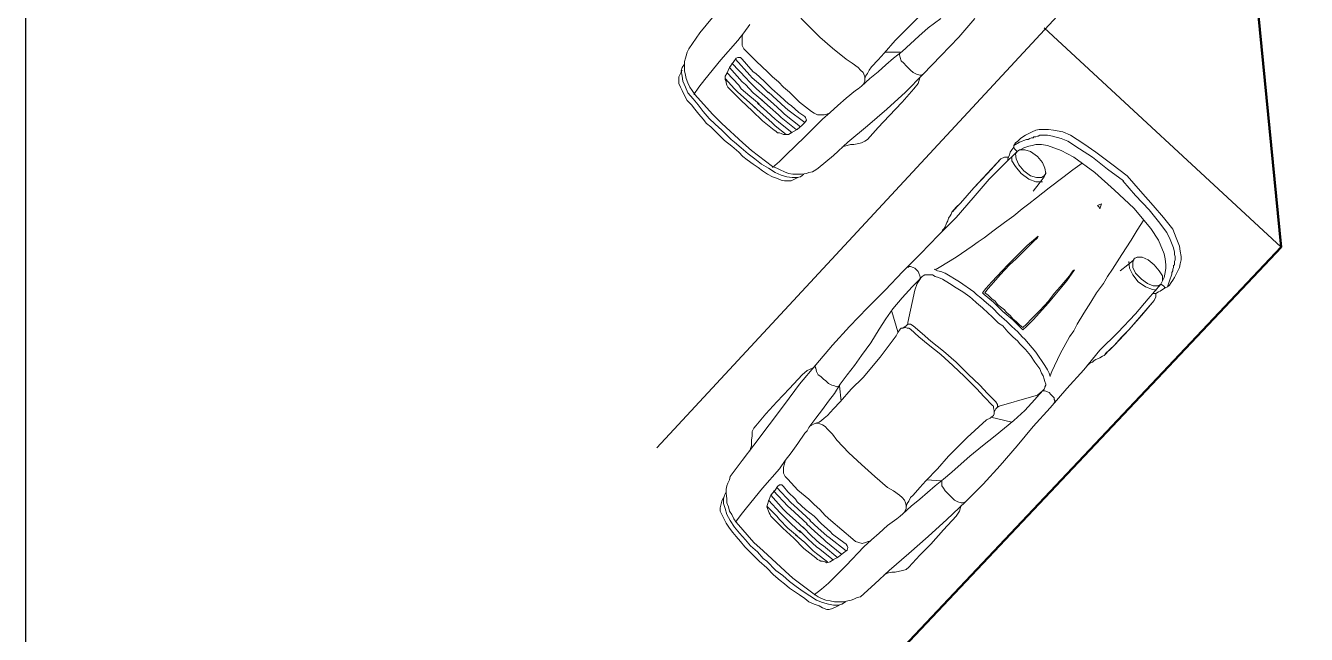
# Model space of a CAD drawing. Header units: metres. Extents: x -24.2 to 51.5, y -28.6 to 30.1.
# Drawn here: x -24.25 to -15.11, y 12.86 to 17.2 of the extents above; entities that cross this region are included whole.
import ezdxf

# ---------------------------------------------------------------- set-up
doc = ezdxf.new("R2010")
doc.units = ezdxf.units.M
for name, color, linetype in [('GF-BLACK', 250, 'Continuous'), ('GF-DARKGRAY', 8, 'Continuous'), ('GF-GRAY', 8, 'Continuous')]:
    doc.layers.add(name, color=color, linetype=linetype)

msp = doc.modelspace()

# ---------------------------------------------------------------- linework, layer by layer
at = {"layer": 'GF-BLACK', "lineweight": 50, "true_color": 0x000000}
for p, q in [((-15.8887, 21.724), (-15.2913, 15.6232)), ((-15.2913, 15.6232), (-18.2542, 12.4852))]:
    msp.add_line(p, q, dxfattribs=at)
at = {"layer": 'GF-BLACK', "lineweight": 25, "true_color": 0x000000}
msp.add_lwpolyline([(11.0973, 30.0877), (-24.2464, 30.0877), (-24.2464, -28.567)], dxfattribs=at)
at = {"layer": 'GF-DARKGRAY', "lineweight": 25, "true_color": 0x767676}
for p, q in [((-19.7447, 14.193), (-15.5869, 18.6705)), ((-15.2913, 15.6232), (-16.9809, 17.1861))]:
    msp.add_line(p, q, dxfattribs=at)
at = {"layer": 'GF-GRAY', "lineweight": 13, "true_color": 0x808080}
for p, q in [((-17.7292, 15.4783), (-17.7593, 15.4602)), ((-18.0671, 15.1645), (-18.0249, 15.0197)), ((-16.9266, 14.7361), (-16.9387, 14.7059)), ((-16.993, 14.5973), (-16.9749, 14.5973)), ((-17.3611, 14.4102), (-17.2102, 14.374))]:
    msp.add_line(p, q, dxfattribs=at)
for points in [[(-18.2602, 16.824), (-18.2542, 16.8421), (-18.2421, 16.8602), (-18.23, 16.8844), (-18.2119, 16.9085), (-18.1637, 16.9568), (-18.1214, 17.005), (-18.043, 17.0956), (-17.9585, 17.18), (-17.8257, 17.3128), (-17.6869, 17.4395), (-17.6628, 17.4576), (-17.6447, 17.4757), (-17.6326, 17.4818), (-17.6326, 17.4938), (-17.6326, 17.5119), (-17.6387, 17.524), (-17.6387, 17.5361), (-17.6507, 17.5481), (-17.705, 17.6085), (-17.7593, 17.6628), (-17.8438, 17.7473), (-17.9283, 17.8318)], [(-18.9421, 17.4033), (-18.918, 17.4154), (-18.8938, 17.4154), (-18.8757, 17.4154), (-18.8576, 17.4033), (-18.8395, 17.3912), (-18.8214, 17.3731), (-18.7852, 17.3369), (-18.755, 17.2947), (-18.6705, 17.2102), (-18.58, 17.1197)], [(-17.4757, 17.2525), (-17.5904, 17.1197), (-17.7171, 16.9869), (-17.8438, 16.8542), (-17.9706, 16.7275), (-18.1033, 16.6068), (-18.2421, 16.4861), (-18.3809, 16.3714), (-18.4835, 16.2749), (-18.5921, 16.1844), (-18.6102, 16.1723), (-18.6343, 16.1602), (-18.6585, 16.1542), (-18.6766, 16.1482), (-18.7128, 16.1421), (-18.743, 16.1421), (-18.7731, 16.1421), (-18.8033, 16.1482), (-18.8335, 16.1602), (-18.8636, 16.1723), (-18.8878, 16.1844), (-18.918, 16.1964), (-19.0688, 16.3111), (-19.1292, 16.3654), (-19.28, 16.5042), (-19.3464, 16.5706), (-19.4731, 16.7094), (-19.4912, 16.7395), (-19.5093, 16.7637), (-19.5214, 16.7938), (-19.5335, 16.824), (-19.5395, 16.8481), (-19.5455, 16.8783), (-19.5455, 16.9145), (-19.5455, 16.9447), (-19.5395, 16.9688), (-19.5335, 16.9869), (-19.5274, 17.0111), (-19.5154, 17.0352), (-19.4369, 17.1499), (-19.3464, 17.2585)], [(-19.4792, 16.7094), (-19.443, 16.7637), (-19.4007, 16.818), (-19.2861, 16.9568), (-19.1654, 17.0956), (-19.1231, 17.1499), (-19.0809, 17.2102)], [(-18.918, 16.1904), (-18.8697, 16.2326), (-18.8214, 16.2809), (-18.6886, 16.4076), (-18.5619, 16.5344), (-18.5076, 16.5826), (-18.4533, 16.6309), (-18.393, 16.6852), (-18.3266, 16.7395), (-18.3085, 16.7516), (-18.2843, 16.7697), (-18.224, 16.824), (-18.1637, 16.8723), (-18.1093, 16.9206), (-18.055, 16.9688), (-17.9947, 17.0171), (-17.9343, 17.0714), (-17.874, 17.1257), (-17.8076, 17.1861), (-17.7171, 17.2525)], [(-19.1292, 17.1438), (-19.1352, 17.1257), (-19.1352, 17.1076), (-19.1352, 17.0835), (-19.1352, 17.0594), (-19.1231, 17.0352), (-19.105, 17.0171), (-19.0326, 16.9447), (-18.9542, 16.8723), (-18.918, 16.8361), (-18.8757, 16.7999)], [(-18.2723, 16.7818), (-18.2602, 16.8059), (-18.2602, 16.8361), (-18.2662, 16.8542), (-18.2723, 16.8662), (-18.2904, 16.8844), (-18.3085, 16.9025), (-18.3507, 16.9326), (-18.393, 16.9628), (-18.4895, 17.0412), (-18.58, 17.1197)], [(-17.8438, 16.8542), (-17.8559, 16.8481), (-17.868, 16.8481), (-17.8921, 16.8542), (-17.9162, 16.8662), (-17.9343, 16.8844), (-17.9464, 16.8964), (-17.9645, 16.9145), (-17.9826, 16.9326), (-18.0007, 16.9507), (-18.0068, 16.9749), (-18.0128, 16.993), (-18.0068, 17.0111), (-18.1154, 17.0111)], [(-19.5455, 16.9266), (-19.5636, 16.9025), (-19.5697, 16.8783), (-19.5636, 16.8421), (-19.5576, 16.8059), (-19.5395, 16.7637), (-19.5214, 16.7214), (-19.4852, 16.6792), (-19.449, 16.6369), (-19.4128, 16.5887), (-19.3705, 16.5404), (-19.3283, 16.4981), (-19.28, 16.4559), (-19.2559, 16.4318), (-19.2378, 16.4137)], [(-18.924, 16.7516), (-18.9783, 16.8059), (-19.0386, 16.8602), (-19.0567, 16.8723), (-19.105, 16.9266), (-19.1352, 16.9628), (-19.1473, 16.9749), (-19.1654, 16.9749), (-19.1774, 16.9688), (-19.1955, 16.9447), (-19.2257, 16.9025), (-19.2438, 16.8602), (-19.2559, 16.8421), (-19.2559, 16.818), (-19.2499, 16.8059), (-19.2499, 16.7938), (-19.2438, 16.7757), (-19.2378, 16.7637), (-19.2257, 16.7516), (-19.2136, 16.7395), (-19.1412, 16.6671), (-19.0628, 16.5947)], [(-18.9904, 16.6671), (-19.0567, 16.7214), (-19.1111, 16.7818), (-19.1352, 16.7999), (-19.2257, 16.9025)], [(-18.9723, 16.6973), (-19.0326, 16.7516), (-19.0869, 16.8059), (-19.105, 16.824), (-19.2076, 16.9326)], [(-18.9481, 16.7214), (-19.0024, 16.7757), (-19.0628, 16.83), (-19.0809, 16.8481), (-19.1835, 16.9628)], [(-19.5636, 16.8844), (-19.5757, 16.8602), (-19.5878, 16.8361), (-19.5878, 16.8119), (-19.5878, 16.7878), (-19.5757, 16.7637), (-19.5636, 16.7395), (-19.5455, 16.7033), (-19.5274, 16.6671), (-19.4973, 16.6369), (-19.4731, 16.6068), (-19.443, 16.5706), (-19.4128, 16.5344), (-19.3886, 16.5042), (-19.3585, 16.48), (-19.3102, 16.4318), (-19.2619, 16.3835)], [(-19.0386, 16.6128), (-19.105, 16.6731), (-19.1654, 16.7275), (-19.1895, 16.7516), (-19.2559, 16.824)], [(-19.0145, 16.643), (-19.0809, 16.6973), (-19.1412, 16.7516), (-19.1593, 16.7757), (-19.2438, 16.8662)], [(-17.868, 16.83), (-17.88, 16.7878), (-17.9102, 16.7516), (-17.9947, 16.655), (-18.0852, 16.5585), (-18.1637, 16.474), (-18.2421, 16.3895), (-18.2602, 16.3775), (-18.2843, 16.3654), (-18.3145, 16.3594), (-18.3387, 16.3533), (-18.3628, 16.3533), (-18.3869, 16.3473), (-18.405, 16.3413), (-18.4231, 16.3352)], [(-18.9481, 16.7275), (-18.8878, 16.6731), (-18.8274, 16.6188), (-18.8093, 16.6007), (-18.6886, 16.5102)], [(-18.924, 16.7516), (-18.8636, 16.6973), (-18.8033, 16.643), (-18.7852, 16.6309), (-18.7309, 16.5826), (-18.6886, 16.5525), (-18.6826, 16.5464)], [(-18.5137, 16.5766), (-18.5318, 16.5706), (-18.5499, 16.5645), (-18.574, 16.5645), (-18.5981, 16.5645), (-18.6223, 16.5766), (-18.6404, 16.5887), (-18.7249, 16.655), (-18.7973, 16.7275), (-18.8395, 16.7637), (-18.8757, 16.7999)], [(-19.0266, 16.649), (-18.9602, 16.5887), (-18.8999, 16.5344), (-18.8757, 16.5163), (-18.7792, 16.4378)], [(-18.9964, 16.6731), (-18.9361, 16.6188), (-18.8757, 16.5645), (-18.8576, 16.5464), (-18.749, 16.4619)], [(-18.9723, 16.6973), (-18.9119, 16.643), (-18.8516, 16.5887), (-18.8335, 16.5706), (-18.7188, 16.48)], [(-18.6886, 16.5102), (-18.7068, 16.4921), (-18.743, 16.4619), (-18.7852, 16.4378), (-18.8033, 16.4257), (-18.8274, 16.4257), (-18.8395, 16.4257), (-18.8576, 16.4318), (-18.8697, 16.4378), (-18.8818, 16.4378), (-18.8938, 16.4499), (-18.9059, 16.4559), (-18.9904, 16.5223), (-19.0628, 16.5947)], [(-19.0507, 16.6249), (-18.9843, 16.5645), (-18.924, 16.5102), (-18.8999, 16.4861), (-18.8214, 16.4257)], [(-18.6886, 16.5102), (-18.6766, 16.5283), (-18.6826, 16.5464)], [(-16.3895, 16.13), (-16.4981, 16.2145), (-16.6128, 16.299), (-16.6973, 16.3594), (-16.7938, 16.4197), (-16.8481, 16.4438), (-16.9145, 16.4559), (-16.9507, 16.4619), (-16.9869, 16.4619), (-17.0171, 16.4619), (-17.0412, 16.4559), (-17.0654, 16.4438), (-17.0895, 16.4318), (-17.1137, 16.4197), (-17.1318, 16.4076), (-17.1499, 16.3956), (-17.168, 16.3775), (-17.1861, 16.3654), (-17.1981, 16.3473)], [(-18.7369, 16.118), (-18.7611, 16.1059), (-18.7852, 16.0938), (-18.8093, 16.0938), (-18.8335, 16.0938), (-18.8576, 16.0999), (-18.8818, 16.1119), (-18.918, 16.124), (-18.9542, 16.1421), (-18.9904, 16.1663), (-19.0205, 16.1904), (-19.0567, 16.2145), (-19.099, 16.2447), (-19.1292, 16.2688), (-19.1593, 16.299), (-19.2076, 16.3413), (-19.2619, 16.3835)], [(-18.6947, 16.1421), (-18.7188, 16.124), (-18.743, 16.118), (-18.7792, 16.118), (-18.8154, 16.124), (-18.8576, 16.1361), (-18.8999, 16.1542), (-18.9481, 16.1844), (-18.9964, 16.2145), (-19.0447, 16.2507), (-19.093, 16.2869), (-19.1412, 16.3292), (-19.1895, 16.3714), (-19.2136, 16.3895), (-19.2378, 16.4137)], [(-16.9749, 16.4197), (-16.9869, 16.4197), (-16.999, 16.4197), (-17.0111, 16.4197), (-17.0231, 16.4137), (-17.0292, 16.4137), (-17.0412, 16.4076), (-17.0533, 16.4076), (-17.0594, 16.4016), (-17.0714, 16.4016), (-17.0835, 16.3956), (-17.0956, 16.3895), (-17.1076, 16.3895), (-17.1559, 16.3714), (-17.1981, 16.3473)], [(-16.4137, 16.0938), (-16.5283, 16.1783), (-16.6369, 16.2628), (-16.7275, 16.3231), (-16.8119, 16.3775), (-16.8602, 16.3956), (-16.9206, 16.4137), (-16.9568, 16.4197), (-16.9749, 16.4197)], [(-16.1482, 15.3576), (-16.2387, 15.2551), (-16.3292, 15.1464), (-16.4559, 15.0137), (-16.5826, 14.887), (-16.6973, 14.7482), (-16.818, 14.6154), (-16.9387, 14.4766), (-17.0594, 14.3439), (-17.174, 14.2051), (-17.2947, 14.0663), (-17.4154, 13.9335), (-17.5421, 13.8068), (-17.6749, 13.6801), (-17.8076, 13.5594), (-17.9464, 13.4387), (-18.0852, 13.318), (-18.1878, 13.2214), (-18.2904, 13.1309), (-18.3145, 13.1249), (-18.3387, 13.1128), (-18.3568, 13.1068), (-18.3809, 13.1008), (-18.4111, 13.0947), (-18.4473, 13.0947), (-18.4774, 13.0947), (-18.5076, 13.1008), (-18.5378, 13.1068), (-18.568, 13.1189), (-18.5921, 13.1309), (-18.6223, 13.149), (-18.7731, 13.2637), (-18.8274, 13.312), (-18.9843, 13.4568), (-19.0507, 13.5171), (-19.1774, 13.662), (-19.1955, 13.6861), (-19.2076, 13.7163), (-19.2257, 13.7404), (-19.2317, 13.7706), (-19.2438, 13.8008), (-19.2438, 13.8309), (-19.2499, 13.8671), (-19.2499, 13.8973), (-19.2438, 13.9214), (-19.2378, 13.9395), (-19.2257, 13.9637), (-19.2197, 13.9878), (-19.1352, 14.1025), (-19.0507, 14.2111), (-18.9421, 14.3559), (-18.8335, 14.5008), (-18.7249, 14.6456), (-18.6102, 14.7844), (-18.4895, 14.9232), (-18.3688, 15.0559), (-18.2421, 15.1887), (-18.1154, 15.3154), (-17.9887, 15.4482), (-17.8619, 15.5749), (-17.7352, 15.7076), (-17.6085, 15.8344), (-17.4878, 15.9732), (-17.3731, 16.1059), (-17.2706, 16.2085), (-17.174, 16.305)], [(-17.2343, 16.2628), (-17.2645, 16.2628), (-17.2887, 16.2507)], [(-17.1981, 16.3352), (-17.2102, 16.3171), (-17.2223, 16.299), (-17.2283, 16.2809), (-17.2343, 16.2628), (-17.2404, 16.2507), (-17.2404, 16.2387)], [(-17.1861, 16.1964), (-17.2102, 16.2387), (-17.2102, 16.2688)], [(-17.1981, 16.3473), (-17.1981, 16.3352), (-17.1921, 16.3231), (-17.174, 16.305)], [(-16.48, 16.0275), (-16.6188, 16.1542), (-16.7697, 16.2628), (-16.8602, 16.3111), (-16.9568, 16.3473), (-16.999, 16.3533), (-17.0412, 16.3533), (-17.0654, 16.3473), (-17.0895, 16.3413), (-17.1257, 16.3292), (-17.174, 16.305)], [(-16.7094, 16.2206), (-16.7757, 16.1723), (-16.8481, 16.118), (-16.9447, 16.0456), (-17.0352, 15.9732), (-17.0895, 15.9309), (-17.1378, 15.8947), (-17.1981, 15.8464), (-17.2645, 15.7982), (-17.3369, 15.7438), (-17.4093, 15.6895), (-17.4516, 15.6594), (-17.4938, 15.6292), (-17.6085, 15.5507), (-17.7292, 15.4783)], [(-17.2887, 16.2507), (-17.4818, 16.0456), (-17.5783, 15.9369), (-17.6387, 15.8706)], [(-17.2887, 16.2507), (-17.3852, 16.1482), (-17.4818, 16.0456), (-17.53, 15.9913), (-17.5783, 15.9369), (-17.6085, 15.9068), (-17.6387, 15.8706)], [(-17.1861, 16.1964), (-17.1438, 16.1482), (-17.0895, 16.1059)], [(-16.993, 16.0878), (-17.0412, 16.0878), (-17.0895, 16.1059)], [(-16.9688, 16.1542), (-16.9749, 16.1361), (-16.9809, 16.124), (-17.0171, 16.0757), (-17.0594, 16.0214)], [(-16.4197, 16.0938), (-16.3292, 15.9913), (-16.2326, 15.8887), (-16.1663, 15.8042), (-16.1059, 15.7257), (-16.0818, 15.6775), (-16.0576, 15.6171), (-16.0516, 15.5869), (-16.0516, 15.5688)], [(-16.3895, 16.13), (-16.293, 16.0214), (-16.2025, 15.9188), (-16.13, 15.8344), (-16.0637, 15.7499), (-16.0395, 15.6895), (-16.0154, 15.6292), (-16.0094, 15.593), (-16.0033, 15.5568), (-16.0033, 15.5326), (-16.0094, 15.5025), (-16.0154, 15.4783), (-16.0275, 15.4542), (-16.0395, 15.4301), (-16.0516, 15.4059), (-16.0637, 15.3878), (-16.0757, 15.3697), (-16.0878, 15.3516), (-16.0999, 15.3395)], [(-16.48, 16.0275), (-16.3413, 15.9007), (-16.2206, 15.7559), (-16.1663, 15.6714), (-16.124, 15.5749), (-16.118, 15.5387), (-16.1119, 15.4964), (-16.1119, 15.4723), (-16.118, 15.4421), (-16.124, 15.4059), (-16.1482, 15.3576)], [(-16.5706, 15.9309), (-16.6007, 15.9188), (-16.5887, 15.9068)], [(-16.5706, 15.9309), (-16.5826, 15.8947), (-16.5887, 15.9068)], [(-17.6266, 15.8766), (-17.6387, 15.8706), (-17.6447, 15.8585), (-17.6507, 15.8464), (-17.6628, 15.8283), (-17.6688, 15.8102), (-17.6749, 15.7982), (-17.6809, 15.7861), (-17.6869, 15.768), (-17.693, 15.7559), (-17.705, 15.7438), (-17.7111, 15.7318)], [(-16.2688, 15.8163), (-16.3171, 15.7438), (-16.3594, 15.6714), (-16.4257, 15.5688), (-16.4921, 15.4663), (-16.5283, 15.412), (-16.5585, 15.3637), (-16.6068, 15.2973), (-16.649, 15.2309), (-16.6973, 15.1525), (-16.7456, 15.074), (-16.7697, 15.0257), (-16.7999, 14.9835), (-16.8662, 14.8628), (-16.9266, 14.7361)], [(-17.0231, 15.7016), (-17.1016, 15.6352), (-17.2404, 15.4964), (-17.355, 15.3757), (-17.3973, 15.3275), (-17.4214, 15.2973), (-17.4154, 15.2913), (-17.4093, 15.2852), (-17.343, 15.2309), (-17.3007, 15.1887), (-17.2766, 15.1645)], [(-17.0231, 15.7016), (-17.0292, 15.6895), (-17.0594, 15.6594), (-17.1318, 15.5869), (-17.18, 15.5387), (-17.2283, 15.4964), (-17.2947, 15.424), (-17.343, 15.3697), (-17.3792, 15.3275), (-17.4033, 15.2973), (-17.3792, 15.2792), (-17.355, 15.2551), (-17.3309, 15.237), (-17.3128, 15.2128), (-17.2826, 15.1887), (-17.2645, 15.1766)], [(-16.3111, 15.5507), (-16.3352, 15.5447), (-16.3413, 15.5326), (-16.3835, 15.4964), (-16.4378, 15.4542)], [(-16.0516, 15.5688), (-16.0456, 15.5568), (-16.0456, 15.5447), (-16.0456, 15.5326), (-16.0516, 15.5206), (-16.0516, 15.5085), (-16.0516, 15.4964), (-16.0576, 15.4904), (-16.0576, 15.4783), (-16.0637, 15.4663), (-16.0637, 15.4542), (-16.0697, 15.4421), (-16.0697, 15.4301), (-16.0878, 15.3818), (-16.0999, 15.3395)], [(-17.9524, 15.4783), (-17.9464, 15.4844), (-17.9343, 15.4844), (-17.9162, 15.4783), (-17.9042, 15.4723), (-17.8921, 15.4602), (-17.88, 15.4482), (-17.874, 15.4361), (-17.868, 15.418), (-17.8619, 15.3999)], [(-17.7654, 15.4663), (-17.7412, 15.4542), (-17.7171, 15.4482), (-17.6869, 15.4361)], [(-16.7637, 15.4602), (-16.818, 15.3818), (-16.9507, 15.2249), (-17.0594, 15.1042), (-17.1076, 15.0559), (-17.1318, 15.0318), (-17.1378, 15.0378), (-17.1438, 15.0438), (-17.2042, 15.1042), (-17.2464, 15.1404), (-17.2766, 15.1645)], [(-16.7637, 15.4602), (-16.7757, 15.4542), (-16.7999, 15.418), (-16.8662, 15.3395), (-16.9085, 15.2913), (-16.9507, 15.237), (-17.0111, 15.1706), (-17.0714, 15.1102), (-17.1076, 15.074), (-17.1318, 15.0499), (-17.1559, 15.068), (-17.18, 15.0921), (-17.2042, 15.1102), (-17.2223, 15.1344), (-17.2525, 15.1585), (-17.2645, 15.1766)], [(-16.3775, 15.5206), (-16.3714, 15.4723), (-16.3473, 15.424), (-16.3111, 15.3757), (-16.2568, 15.3395), (-16.2085, 15.3214), (-16.1783, 15.3154)], [(-19.1835, 13.662), (-19.1412, 13.7163), (-19.105, 13.7646), (-18.9904, 13.9033), (-18.8697, 14.0421), (-18.8274, 14.1025), (-18.7852, 14.1568), (-18.7369, 14.2232), (-18.6886, 14.2956), (-18.6705, 14.3137), (-18.6585, 14.3378), (-18.6102, 14.4042), (-18.5619, 14.4645), (-18.5197, 14.5249), (-18.4774, 14.5792), (-18.4352, 14.6456), (-18.3869, 14.712), (-18.3326, 14.7783), (-18.2843, 14.8507), (-18.218, 14.9413), (-18.1576, 15.0378), (-18.1093, 15.1102), (-18.0611, 15.1826), (-17.9947, 15.2611), (-17.9223, 15.3395), (-17.8861, 15.3757), (-17.8499, 15.412)], [(-17.9887, 15.0438), (-17.9645, 15.062), (-17.9524, 15.074), (-17.9524, 15.0861), (-17.9042, 15.3154), (-17.8861, 15.3637), (-17.8619, 15.3999)], [(-17.8499, 15.412), (-17.8438, 15.418), (-17.8318, 15.424), (-17.8257, 15.424), (-17.8137, 15.424), (-17.7956, 15.424), (-17.7774, 15.424), (-17.7593, 15.412), (-17.7352, 15.4059), (-17.705, 15.3938), (-17.6568, 15.3637), (-17.6085, 15.3335), (-17.5602, 15.3033), (-17.5119, 15.2671), (-17.4938, 15.2551), (-17.4637, 15.2249), (-17.4214, 15.1887), (-17.3792, 15.1525), (-17.355, 15.1283), (-17.3309, 15.1042)], [(-17.4818, 15.3033), (-17.5843, 15.3757), (-17.6869, 15.4361)], [(-16.0999, 15.3395), (-16.118, 15.3335), (-16.13, 15.3456), (-16.1482, 15.3576)], [(-17.4818, 15.3033), (-17.4637, 15.2852), (-17.4335, 15.2611), (-17.3912, 15.2249), (-17.349, 15.1887), (-17.3007, 15.1404)], [(-16.118, 15.3335), (-16.1361, 15.3214), (-16.1542, 15.3094), (-16.1663, 15.3033), (-16.1844, 15.2913), (-16.1964, 15.2913), (-16.2085, 15.2913)], [(-16.1844, 15.2913), (-16.1844, 15.2671), (-16.1964, 15.243)], [(-16.1964, 15.243), (-16.3775, 15.0318), (-16.48, 14.9232), (-16.5464, 14.8628)], [(-16.1964, 15.243), (-16.2869, 15.1344), (-16.3775, 15.0318), (-16.4318, 14.9775), (-16.48, 14.9232), (-16.5102, 14.893), (-16.5464, 14.8628)], [(-16.9809, 14.6094), (-16.9749, 14.6214), (-16.9749, 14.6275), (-16.9688, 14.6395), (-16.9688, 14.6456), (-16.9749, 14.6637), (-16.9809, 14.6818), (-16.9869, 14.7059), (-16.999, 14.724), (-17.0111, 14.7542), (-17.0473, 14.8025), (-17.0775, 14.8507), (-17.1137, 14.893), (-17.1559, 14.9352), (-17.168, 14.9533), (-17.2042, 14.9835), (-17.2404, 15.0197), (-17.2766, 15.062), (-17.3068, 15.0801), (-17.3309, 15.1042)], [(-16.9387, 14.6999), (-16.9447, 14.724), (-16.9568, 14.7482), (-16.9749, 14.7783), (-17.0412, 14.8749), (-17.1197, 14.9654), (-17.1378, 14.9835), (-17.168, 15.0197), (-17.2102, 15.0559), (-17.2464, 15.0921), (-17.3007, 15.1404)], [(-18.6102, 14.368), (-18.5861, 14.374), (-18.568, 14.3861), (-18.5499, 14.4042), (-18.5257, 14.4223), (-18.4835, 14.4706), (-18.4352, 14.5189), (-18.3568, 14.6094), (-18.2723, 14.6939), (-18.1516, 14.8387), (-18.0369, 14.9895), (-18.0249, 15.0137), (-18.0068, 15.0378), (-18.0007, 15.0439), (-17.9887, 15.0439), (-17.9706, 15.0499), (-17.9585, 15.0439), (-17.9464, 15.0439), (-17.9343, 15.0378), (-17.874, 14.9835), (-17.8076, 14.9292), (-17.7171, 14.8568), (-17.6326, 14.7783)], [(-17.9524, 15.074), (-17.9343, 15.074), (-17.9162, 15.062), (-17.8499, 15.0076), (-17.7895, 14.9533), (-17.699, 14.8809), (-17.6085, 14.8025)], [(-17.3128, 14.4826), (-17.3128, 14.5008), (-17.3249, 14.5189), (-17.3852, 14.5792), (-17.4395, 14.6395), (-17.524, 14.718), (-17.6085, 14.8025)], [(-16.5344, 14.8689), (-16.5464, 14.8568), (-16.5525, 14.8507), (-16.5645, 14.8447), (-16.5826, 14.8326), (-16.6007, 14.8266), (-16.6128, 14.8206), (-16.6249, 14.8145), (-16.6369, 14.8025), (-16.655, 14.7964), (-16.6671, 14.7844), (-16.6731, 14.7783)], [(-18.6343, 14.7602), (-18.6705, 14.7421), (-18.7068, 14.712), (-18.7973, 14.6154), (-18.8878, 14.5189), (-18.9662, 14.4344), (-19.0386, 14.3499), (-19.0507, 14.3318), (-19.0628, 14.3076), (-19.0628, 14.2775), (-19.0688, 14.2473), (-19.0688, 14.2292), (-19.0688, 14.2051), (-19.0749, 14.187), (-19.0809, 14.1689)], [(-18.6102, 14.7844), (-18.6162, 14.7723), (-18.6102, 14.7602), (-18.6042, 14.7361), (-18.5921, 14.712), (-18.574, 14.6999), (-18.5559, 14.6818), (-18.5378, 14.6697), (-18.5197, 14.6516), (-18.4955, 14.6395), (-18.4774, 14.6335), (-18.4593, 14.6275), (-18.4412, 14.6335), (-18.4292, 14.5249)], [(-17.9645, 13.7706), (-17.9585, 13.7947), (-17.9464, 13.8128), (-17.9343, 13.837), (-17.9162, 13.8551), (-17.868, 13.9094), (-17.8257, 13.9577), (-17.7412, 14.0421), (-17.6628, 14.1326), (-17.53, 14.2654), (-17.3912, 14.3921), (-17.3671, 14.4042), (-17.343, 14.4223), (-17.3369, 14.4344), (-17.3369, 14.4464), (-17.3369, 14.4585), (-17.343, 14.4766), (-17.343, 14.4887), (-17.349, 14.4947), (-17.4093, 14.5551), (-17.4637, 14.6154), (-17.5481, 14.6999), (-17.6326, 14.7783)], [(-18.6223, 13.143), (-18.568, 13.1852), (-18.5197, 13.2275), (-18.393, 13.3542), (-18.2662, 13.487), (-18.2119, 13.5352), (-18.1576, 13.5835), (-18.0973, 13.6378), (-18.0309, 13.6861), (-18.0068, 13.7042), (-17.9887, 13.7223), (-17.9283, 13.7766), (-17.868, 13.8249), (-17.8137, 13.8732), (-17.7593, 13.9214), (-17.699, 13.9697), (-17.6387, 14.018), (-17.5723, 14.0783), (-17.5119, 14.1326), (-17.4214, 14.2051), (-17.3309, 14.2775), (-17.2645, 14.3318), (-17.1981, 14.3861), (-17.1197, 14.4585), (-17.0473, 14.537), (-17.0171, 14.5732), (-16.9809, 14.6094)], [(-17.3369, 14.4464), (-17.3249, 14.4706), (-17.3128, 14.4826), (-17.3007, 14.4887), (-17.0714, 14.5551), (-17.0292, 14.5671), (-16.993, 14.5973)], [(-16.9085, 14.5128), (-16.9025, 14.5249), (-16.9085, 14.537), (-16.9085, 14.549), (-16.9206, 14.5611), (-16.9326, 14.5732), (-16.9447, 14.5852), (-16.9568, 14.5913), (-16.9749, 14.5973)], [(-18.6464, 14.3499), (-18.6223, 14.362), (-18.5981, 14.368), (-18.58, 14.362), (-18.5619, 14.3559), (-18.5438, 14.3439), (-18.5257, 14.3258), (-18.4895, 14.2895), (-18.4593, 14.2473), (-18.3749, 14.1568), (-18.2843, 14.0723)], [(-18.8274, 14.0964), (-18.8335, 14.0783), (-18.8395, 14.0542), (-18.8395, 14.0361), (-18.8395, 14.012), (-18.8274, 13.9878), (-18.8093, 13.9697), (-18.7369, 13.8913), (-18.6585, 13.8249), (-18.6223, 13.7887), (-18.58, 13.7525)], [(-17.9766, 13.7344), (-17.9645, 13.7585), (-17.9645, 13.7827), (-17.9706, 13.8008), (-17.9766, 13.8189), (-17.9947, 13.837), (-18.0128, 13.8551), (-18.055, 13.8852), (-18.0973, 13.9094), (-18.1878, 13.9878), (-18.2843, 14.0723)], [(-18.6223, 13.7042), (-18.6826, 13.7525), (-18.743, 13.8068), (-18.755, 13.8249), (-18.8093, 13.8792), (-18.8395, 13.9154), (-18.8516, 13.9275), (-18.8697, 13.9275), (-18.8818, 13.9154), (-18.8999, 13.8913), (-18.93, 13.8551), (-18.9481, 13.8128), (-18.9542, 13.7887), (-18.9602, 13.7706), (-18.9542, 13.7585), (-18.9481, 13.7404), (-18.9421, 13.7283), (-18.9361, 13.7163), (-18.93, 13.7042), (-18.918, 13.6921), (-18.8455, 13.6197), (-18.7671, 13.5473)], [(-18.6464, 13.674), (-18.7068, 13.7283), (-18.7671, 13.7827), (-18.7852, 13.8008), (-18.8878, 13.9094)], [(-17.5421, 13.8068), (-17.5602, 13.8008), (-17.5723, 13.8008), (-17.5964, 13.8068), (-17.6206, 13.8189), (-17.6326, 13.8309), (-17.6507, 13.849), (-17.6688, 13.8671), (-17.6869, 13.8852), (-17.699, 13.9033), (-17.7111, 13.9214), (-17.7111, 13.9395), (-17.7111, 13.9577), (-17.8197, 13.9637)], [(-19.268, 13.837), (-19.28, 13.8128), (-19.2861, 13.7827), (-19.2921, 13.7645), (-19.2921, 13.7404), (-19.28, 13.7163), (-19.268, 13.6921), (-19.2499, 13.6559), (-19.2257, 13.6197), (-19.2016, 13.5895), (-19.1774, 13.5594), (-19.1473, 13.5232), (-19.1171, 13.487), (-19.0869, 13.4568), (-19.0567, 13.4266), (-19.0145, 13.3844), (-18.9602, 13.3361)], [(-19.2499, 13.8792), (-19.2619, 13.8551), (-19.268, 13.8249), (-19.268, 13.7947), (-19.2559, 13.7585), (-19.2438, 13.7163), (-19.2197, 13.674), (-19.1895, 13.6258), (-19.1533, 13.5835), (-19.1111, 13.5352), (-19.0749, 13.493), (-19.0266, 13.4508), (-18.9843, 13.4025), (-18.9602, 13.3844), (-18.9361, 13.3602)], [(-18.7188, 13.5895), (-18.7852, 13.6499), (-18.8395, 13.7042), (-18.8636, 13.7283), (-18.9481, 13.8189)], [(-18.6947, 13.6197), (-18.755, 13.674), (-18.8154, 13.7283), (-18.8395, 13.7525), (-18.93, 13.8551)], [(-18.6705, 13.6499), (-18.7309, 13.7042), (-18.7912, 13.7585), (-18.8093, 13.7766), (-18.9119, 13.8852)], [(-18.743, 13.5654), (-18.8093, 13.6197), (-18.8697, 13.6801), (-18.8878, 13.7042), (-18.9602, 13.7766)], [(-18.6223, 13.7042), (-18.568, 13.6499), (-18.5076, 13.5956), (-18.4895, 13.5775), (-18.4352, 13.5352), (-18.393, 13.5051), (-18.3869, 13.493)], [(-18.218, 13.5292), (-18.2361, 13.5232), (-18.2542, 13.5171), (-18.2783, 13.5111), (-18.3024, 13.5171), (-18.3266, 13.5232), (-18.3447, 13.5413), (-18.4231, 13.6077), (-18.5016, 13.674), (-18.5438, 13.7102), (-18.58, 13.7525)], [(-17.5723, 13.7827), (-17.5843, 13.7404), (-17.6085, 13.7042), (-17.699, 13.6077), (-17.7895, 13.5051), (-17.868, 13.4266), (-17.9464, 13.3421), (-17.9645, 13.324), (-17.9887, 13.318), (-18.0128, 13.312), (-18.043, 13.3059), (-18.0671, 13.3059), (-18.0912, 13.2999), (-18.1093, 13.2939), (-18.1214, 13.2878)], [(-18.7007, 13.6258), (-18.6404, 13.5654), (-18.58, 13.5111), (-18.5559, 13.493), (-18.4533, 13.4085)], [(-18.6766, 13.6499), (-18.6162, 13.5956), (-18.5559, 13.5413), (-18.5378, 13.5232), (-18.4231, 13.4327)], [(-18.6524, 13.674), (-18.5921, 13.6197), (-18.5318, 13.5654), (-18.5137, 13.5533), (-18.393, 13.4568)], [(-18.3869, 13.4628), (-18.4111, 13.4447), (-18.4473, 13.4146), (-18.4895, 13.3904), (-18.5076, 13.3783), (-18.5318, 13.3723), (-18.5438, 13.3783), (-18.5619, 13.3844), (-18.574, 13.3844), (-18.5861, 13.3904), (-18.5981, 13.3964), (-18.6102, 13.4085), (-18.6947, 13.4749), (-18.7671, 13.5473)], [(-18.755, 13.5714), (-18.6886, 13.5171), (-18.6283, 13.4568), (-18.6042, 13.4387), (-18.5257, 13.3783)], [(-18.7249, 13.6016), (-18.6645, 13.5413), (-18.6042, 13.487), (-18.58, 13.4689), (-18.4835, 13.3904)], [(-18.3869, 13.4628), (-18.3809, 13.4809), (-18.3869, 13.493)], [(-18.399, 13.0947), (-18.4231, 13.0766), (-18.4473, 13.0706), (-18.4835, 13.0706), (-18.5197, 13.0766), (-18.5619, 13.0887), (-18.6042, 13.1068), (-18.6524, 13.137), (-18.7007, 13.1671), (-18.749, 13.2033), (-18.7973, 13.2396), (-18.8455, 13.2818), (-18.8938, 13.318), (-18.918, 13.3421), (-18.9361, 13.3602)], [(-18.4412, 13.0706), (-18.4654, 13.0585), (-18.4895, 13.0464), (-18.5137, 13.0404), (-18.5318, 13.0404), (-18.5619, 13.0525), (-18.5861, 13.0646), (-18.6223, 13.0766), (-18.6585, 13.0947), (-18.6886, 13.1189), (-18.7249, 13.143), (-18.7611, 13.1671), (-18.7973, 13.1913), (-18.8335, 13.2214), (-18.8636, 13.2456), (-18.9119, 13.2878), (-18.9602, 13.3361)]]:
    msp.add_lwpolyline(points, dxfattribs=at)
for points in [[(-17.174, 16.305), (-17.1861, 16.2869), (-17.18, 16.2507), (-17.1619, 16.2085), (-17.1257, 16.1663), (-17.0775, 16.13), (-17.0352, 16.118), (-16.999, 16.118), (-16.9809, 16.13), (-16.9688, 16.1482), (-16.9749, 16.1844), (-16.993, 16.2266), (-17.0292, 16.2688), (-17.0775, 16.305), (-17.1197, 16.3171), (-17.1559, 16.3171)], [(-16.1482, 15.3576), (-16.1663, 15.3456), (-16.2025, 15.3456), (-16.2447, 15.3637), (-16.2869, 15.3938), (-16.3292, 15.4361), (-16.3473, 15.4783), (-16.3473, 15.5145), (-16.3413, 15.5387), (-16.3171, 15.5507), (-16.2809, 15.5507), (-16.2387, 15.5326), (-16.1964, 15.4964), (-16.1602, 15.4542), (-16.1361, 15.418), (-16.1361, 15.3818)]]:
    msp.add_lwpolyline(points, close=True, dxfattribs=at)

doc.saveas('drawing.dxf')
